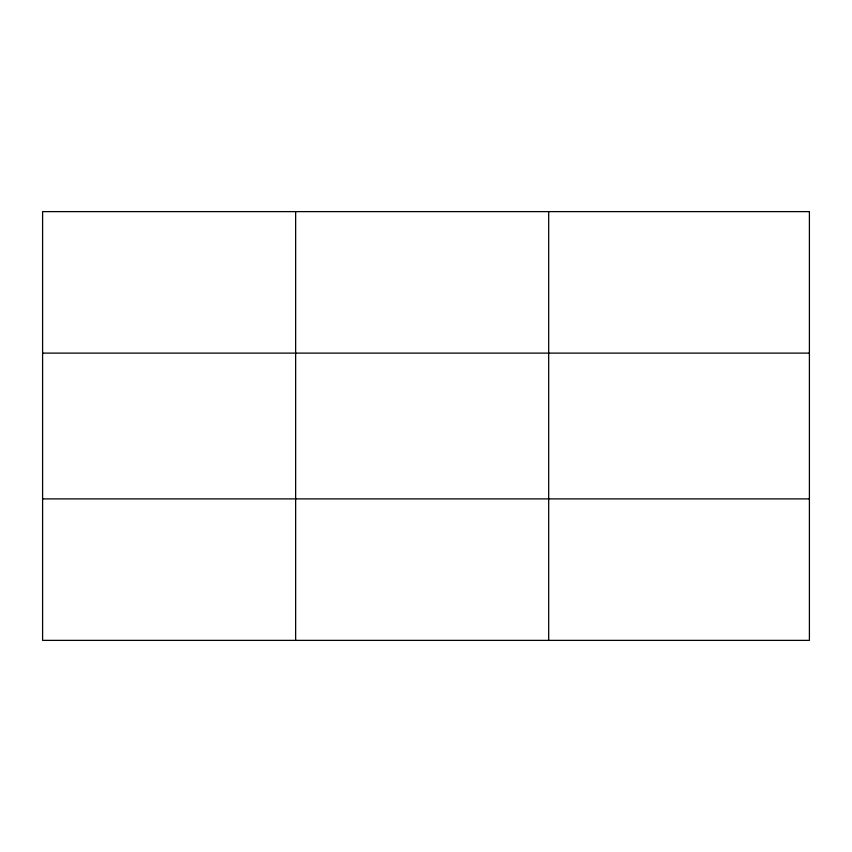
<?xml version="1.0" encoding="UTF-8"?>
<svg xmlns="http://www.w3.org/2000/svg" width="852" height="852" viewBox="0 0 852 852"><rect width="100%" height="100%" fill="white"/><g stroke="black" fill="none" stroke-linecap="round" stroke-linejoin="round"><path stroke-width="1.28" d="M295.644 640.374L295.644 211.626M548.688 640.374L548.688 211.626M42.6 353.111L809.4 353.111M42.6 498.889L809.4 498.889M809.4 211.626L809.4 640.374L42.6 640.374L42.6 211.626L809.4 211.626"/></g></svg>
